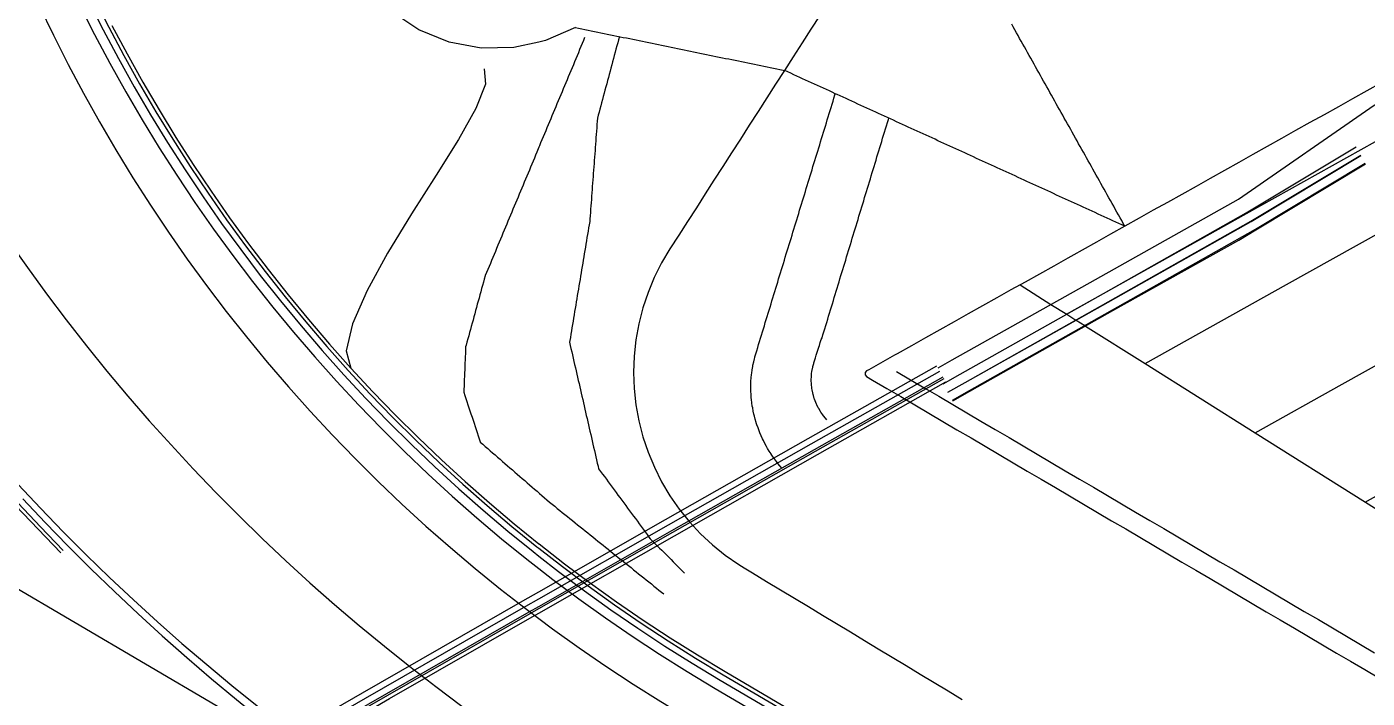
# Model space of a CAD drawing. Extents: x 387562 to 388546, y 804386 to 804945.
# Drawn here: x 387984.31 to 388025.39, y 804717.14 to 804737.72 of the extents above; entities that cross this region are included whole.
import ezdxf

# ---------------------------------------------------------------- set-up
doc = ezdxf.new("R2010")
doc.units = 0
doc.layers.get('0').update_dxf_attribs({"linetype": 'CONTINUOUS'})

msp = doc.modelspace()

# ---------------------------------------------------------------- linework, layer by layer
at = {"color": 1, "linetype": 'CONTINUOUS'}
for points in [[(388012.2353, 804727.2619), (388012.6736, 804727.5091), (388017.0593, 804729.9763), (388021.4499, 804732.4346), (388025.6025, 804735.3211), (388030.0038, 804737.7624), (388034.41, 804740.1948), (388038.821, 804742.6184), (388043.2369, 804745.0332), (388047.6576, 804747.4392), (388052.083, 804749.8363), (388056.5133, 804752.2245), (388060.9484, 804754.6039), (388065.3882, 804756.9744), (388069.8327, 804759.336), (388074.2819, 804761.6888), (388078.7359, 804764.0326), (388083.1945, 804766.3675), (388087.6578, 804768.6935), (388092.1257, 804771.0106), (388096.5982, 804773.3187), (388100, 804775.0656)], [(387986.198, 804738.5084), (387986.6474, 804737.6218), (387987.1144, 804736.7444), (387987.5989, 804735.8765), (387988.1006, 804735.0184), (387988.6194, 804734.1706), (387989.155, 804733.3332), (387989.7073, 804732.5068), (387990.276, 804731.6916), (387990.8609, 804730.8879), (387991.4617, 804730.0961), (387992.0783, 804729.3164), (387992.7103, 804728.5493), (387993.3576, 804727.7949), (387994.0198, 804727.0536), (387994.6966, 804726.3257), (387995.388, 804725.6115), (387996.0934, 804724.9113), (387996.8127, 804724.2253), (387997.5456, 804723.5538), (387998.2918, 804722.8971), (387999.051, 804722.2555), (387999.8228, 804721.6292), (388000, 804721.4912)], [(388000, 804720.3947), (388003.8824, 804722.6095), (388008.2583, 804725.0942), (388012.2009, 804727.3229)], [(388000, 804719.8824), (388004.1025, 804722.2227), (388008.4777, 804724.707), (388012.4196, 804726.9353)], [(388000, 804719.7442), (388004.1619, 804722.1184), (388008.5368, 804724.6026), (388012.4785, 804726.8308)], [(387985.5645, 804721.8055), (387984.8684, 804722.5235), (387984.1835, 804723.2521)], [(388000, 804721.4912), (388000.607, 804721.0185), (388001.4033, 804720.4235), (388002.2113, 804719.8446), (388003.0307, 804719.282), (388003.8612, 804718.7359), (388004.7025, 804718.2064), (388005.5563, 804717.6927), (388009.4908, 804715.3785), (388013.8006, 804712.8436), (388018.1104, 804710.3086), (388022.4201, 804707.7737), (388026.7299, 804705.2388), (388029.4391, 804703.6452), (388030.303, 804703.1499), (388031.1755, 804702.6751), (388032.0584, 804702.2199), (388032.9511, 804701.7843), (388033.8533, 804701.3687), (388034.7645, 804700.9733), (388035.6843, 804700.5981), (388036.6121, 804700.2436), (388037.2946, 804700)], [(387968.1892, 804701.9058), (387969.0557, 804702.4178), (387973.3913, 804704.9722), (387977.7321, 804707.5179), (387982.0778, 804710.0549), (387986.4287, 804712.5833), (387990.7846, 804715.1029), (387994.597, 804717.2986), (387995.1455, 804717.6138), (387999.5115, 804720.116), (388000, 804720.3947)], [(387968.4157, 804701.5228), (387969.282, 804702.0347), (387973.6168, 804704.5886), (387977.9568, 804707.1338), (387982.3018, 804709.6704), (387986.6519, 804712.1983), (387991.007, 804714.7175), (387994.8187, 804716.9128), (387995.3672, 804717.2279), (387999.7324, 804719.7297), (388000, 804719.8824)], [(387968.4767, 804701.4195), (387969.343, 804701.9313), (387973.6777, 804704.4851), (387978.0174, 804707.0303), (387982.3622, 804709.5667), (387986.7121, 804712.0945), (387991.067, 804714.6135), (387994.8785, 804716.8087), (387995.427, 804717.1239), (387999.7919, 804719.6255), (388000, 804719.7442)]]:
    msp.add_lwpolyline(points, dxfattribs=at)
at = {"color": 2, "linetype": 'CONTINUOUS'}
for points in [[(388016.1787, 804728.9083), (388017.304, 804729.5402), (388021.6938, 804731.9981), (388026.0884, 804734.4471), (388030.488, 804736.8874), (388034.8924, 804739.3189), (388039.3017, 804741.7415), (388043.7158, 804744.1554), (388048.1347, 804746.5603), (388052.5584, 804748.9565), (388056.987, 804751.3438), (388061.4202, 804753.7222), (388065.8583, 804756.0918), (388070.301, 804758.4525), (388074.7485, 804760.8043), (388079.2007, 804763.1472), (388083.6575, 804765.4812), (388088.119, 804767.8062), (388092.5852, 804770.1224), (388097.0559, 804772.4296), (388100, 804773.9415)], [(387985.9291, 804738.3755), (387986.3812, 804737.4835), (387986.851, 804736.6008), (387987.3384, 804735.7276), (387987.8432, 804734.8644), (387988.3651, 804734.0114), (387988.9039, 804733.1691), (387989.4596, 804732.3376), (387990.0317, 804731.5175), (387990.6201, 804730.709), (387991.2246, 804729.9123), (387991.8449, 804729.128), (387992.4807, 804728.3562), (387993.1318, 804727.5973), (387993.798, 804726.8515), (387994.479, 804726.1192), (387995.1745, 804725.4007), (387995.8842, 804724.6962), (387996.6079, 804724.0061), (387997.3452, 804723.3306), (387998.0959, 804722.67), (387998.8596, 804722.0245), (387999.6361, 804721.3944), (388000, 804721.111)], [(387984.1843, 804723.2528), (387984.8692, 804722.5242), (387985.5652, 804721.8062), (387986.2722, 804721.099), (387986.99, 804720.4028), (387987.7184, 804719.7177), (387988.4573, 804719.0439), (387989.2065, 804718.3815), (387989.9657, 804717.7307), (387990.7349, 804717.0917), (387991.5138, 804716.4646), (387992.3023, 804715.8495), (387993.1002, 804715.2467), (387993.9072, 804714.6562), (387994.7232, 804714.0782), (387995.548, 804713.5128), (387996.3814, 804712.9602), (387997.2232, 804712.4204), (387998.0733, 804711.8937), (387998.9313, 804711.3801), (388000, 804710.7515)], [(388000, 804721.111), (388000.4251, 804720.7799), (388001.2261, 804720.1814), (388002.039, 804719.599), (388002.8634, 804719.033), (388003.6989, 804718.4836), (388004.5453, 804717.9509), (388005.4021, 804717.4354), (388009.3387, 804715.1199), (388013.6485, 804712.585), (388017.9583, 804710.0501), (388022.268, 804707.5151), (388026.5778, 804704.9802), (388029.2892, 804703.3854), (388030.1567, 804702.888), (388031.0351, 804702.41), (388031.9238, 804701.9517), (388032.8226, 804701.5132), (388033.7308, 804701.0948), (388034.6481, 804700.6967), (388035.5741, 804700.3191), (388036.4091, 804700)]]:
    msp.add_lwpolyline(points, dxfattribs=at)
at = {"color": 7, "linetype": 'CONTINUOUS'}
for points in [[(388018.5867, 804727.3933), (388022.9129, 804729.8155), (388027.3032, 804732.2621), (388031.6984, 804734.7), (388036.0984, 804737.129), (388040.5033, 804739.5493), (388044.9131, 804741.9607), (388049.3276, 804744.3633), (388053.7469, 804746.7571), (388058.1711, 804749.142), (388062.5999, 804751.5181), (388067.0336, 804753.8853), (388071.4719, 804756.2436), (388075.9149, 804758.5931), (388080.3627, 804760.9337), (388084.8151, 804763.2653), (388089.2722, 804765.5881), (388093.7339, 804767.9019), (388098.2002, 804770.2068), (388100, 804771.1311)], [(388021.9591, 804725.2716), (388024.6198, 804726.7599), (388029.0039, 804729.2031), (388033.393, 804731.6376), (388037.7869, 804734.0632), (388042.1857, 804736.4801), (388046.5893, 804738.8882), (388050.9977, 804741.2874), (388055.4108, 804743.6779), (388059.8288, 804746.0595), (388064.2515, 804748.4322), (388068.6789, 804750.7962), (388073.1111, 804753.1512), (388077.548, 804755.4974), (388081.9895, 804757.8347), (388086.4357, 804760.1631), (388090.8866, 804762.4827), (388095.3421, 804764.7933), (388099.8022, 804767.095), (388100, 804767.1966)], [(388025.3329, 804723.1489), (388026.3266, 804723.7043), (388030.7047, 804726.1441), (388035.0876, 804728.5752), (388039.4754, 804730.9974), (388043.868, 804733.4109), (388048.2655, 804735.8157), (388052.6677, 804738.2116), (388057.0747, 804740.5987), (388061.4865, 804742.977), (388065.9031, 804745.3464), (388070.3243, 804747.707), (388074.7503, 804750.0588), (388079.181, 804752.4017), (388083.6163, 804754.7358), (388088.0563, 804757.0609), (388092.501, 804759.3772), (388096.9503, 804761.6846), (388100, 804763.2585)], [(387986.3683, 804738.5926), (387986.816, 804737.7094), (387987.2812, 804736.8353), (387987.7638, 804735.9707), (387988.2637, 804735.116), (387988.7805, 804734.2713), (387989.3141, 804733.4372), (387989.8642, 804732.614), (387990.4307, 804731.8018), (387991.0134, 804731.0012), (387991.6119, 804730.2124), (387992.2261, 804729.4358), (387992.8557, 804728.6715), (387993.5005, 804727.92), (387994.1602, 804727.1816), (387994.8345, 804726.4565), (387995.5232, 804725.745), (387996.2259, 804725.0474), (387996.9425, 804724.3641), (387997.6726, 804723.6952), (387998.4159, 804723.041), (387999.1722, 804722.4018), (387999.9411, 804721.7779), (388000, 804721.732)], [(387984.6877, 804738.3589), (387985.1219, 804737.4581), (387985.5739, 804736.5661), (387986.0438, 804735.6834), (387986.5312, 804734.8102), (387987.0359, 804733.947), (387987.5579, 804733.094), (387988.0967, 804732.2517), (387988.6523, 804731.4202), (387989.2245, 804730.6001), (387989.8129, 804729.7916), (387990.4174, 804728.995), (387991.0376, 804728.2106), (387991.6735, 804727.4388), (387992.3246, 804726.6799), (387992.9908, 804725.9341), (387993.6718, 804725.2018), (387994.3673, 804724.4833), (387995.077, 804723.7789), (387995.8007, 804723.0887), (387996.538, 804722.4132), (387997.2887, 804721.7526), (387998.0524, 804721.1071), (387998.8289, 804720.477), (387999.6178, 804719.8625), (388000, 804719.577)], [(387986.9136, 804737.7601), (387987.3778, 804736.888), (387987.8593, 804736.0253), (387988.358, 804735.1724), (387988.8737, 804734.3297), (387989.4061, 804733.4974), (387989.9551, 804732.676), (387990.5203, 804731.8657), (387991.1017, 804731.0668), (387991.6989, 804730.2798), (387992.3117, 804729.5049), (387992.9399, 804728.7423), (387993.5833, 804727.9925), (387994.2415, 804727.2557), (387994.9143, 804726.5322), (387995.6014, 804725.8223), (387996.3026, 804725.1263), (387997.0176, 804724.4444), (387997.7461, 804723.777), (387998.4877, 804723.1243), (387999.2423, 804722.4866), (388000, 804721.8717)], [(388012.3933, 804726.7771), (388012.9192, 804727.0736), (388017.304, 804729.5402), (388021.684, 804732.0156), (388025.0482, 804734.0402)], [(388012.5383, 804726.5201), (388013.0641, 804726.8166), (388017.4484, 804729.2829), (388021.8279, 804731.758), (388025.1917, 804733.7824)], [(388012.5407, 804726.5158), (388013.0665, 804726.8123), (388017.4509, 804729.2785), (388021.8303, 804731.7537), (388025.1941, 804733.7781)], [(388012.6759, 804726.2763), (388013.2016, 804726.5727), (388017.5855, 804729.0387), (388021.9644, 804731.5136), (388025.3278, 804733.5378)], [(388012.6882, 804726.2545), (388013.2139, 804726.551), (388017.5977, 804729.017), (388021.4595, 804731.1799), (388021.9766, 804731.4917), (388025.34, 804733.5159)], [(387983.7477, 804731.1533), (387984.3239, 804730.336), (387984.9137, 804729.5285), (387985.5168, 804728.7308), (387986.1332, 804727.9434), (387986.7626, 804727.1663), (387987.4048, 804726.3998), (387988.0598, 804725.6442), (387988.7272, 804724.8995), (387989.407, 804724.1661), (387990.0988, 804723.4441), (387990.8027, 804722.7338), (387991.5182, 804722.0352), (387992.2453, 804721.3487), (387992.9838, 804720.6744), (387993.7334, 804720.0125), (387994.4939, 804719.3632), (387995.2651, 804718.7267), (387996.0468, 804718.1031), (387996.8388, 804717.4926), (387997.6409, 804716.8954), (387998.4528, 804716.3116), (387999.2744, 804715.7415), (388000, 804715.2556)], [(388014.751, 804729.8065), (388015.6982, 804729.2106), (388016.1796, 804728.9077), (388016.4636, 804728.729), (388016.4684, 804728.726), (388016.7332, 804728.5594), (388016.7573, 804728.5443), (388018.5868, 804727.3933), (388021.9603, 804725.2708), (388025.3338, 804723.1484), (388026.7796, 804722.2388), (388028.0816, 804721.4196), (388028.2263, 804721.3286), (388029.6737, 804720.418), (388031.1211, 804719.5074), (388034.4983, 804717.3826), (388037.8773, 804715.2567), (388039.7127, 804714.102), (388039.7368, 804714.0868), (388040.0025, 804713.9197), (388040.0073, 804713.9166), (388040.2923, 804713.7374), (388040.7753, 804713.4335), (388041.7401, 804712.8265)], [(388000, 804720.1817), (388003.9739, 804722.4487), (388008.3495, 804724.9332), (388012.2918, 804727.1618)], [(388000, 804719.9514), (388004.0729, 804722.2749), (388008.4481, 804724.7592), (388012.3901, 804726.9876)], [(388010.9663, 804727.1522), (388011.3972, 804726.8986), (388011.8281, 804726.6451), (388012.259, 804726.3915), (388012.69, 804726.1379), (388013.1209, 804725.8843), (388013.5518, 804725.6308), (388013.9827, 804725.3772), (388014.4137, 804725.1236), (388014.8446, 804724.87), (388015.2755, 804724.6165), (388015.7065, 804724.3629), (388016.1374, 804724.1093), (388016.5683, 804723.8557), (388016.9992, 804723.6022), (388017.4302, 804723.3486), (388017.8611, 804723.095), (388018.292, 804722.8414), (388018.723, 804722.5878), (388019.1539, 804722.3343), (388019.5848, 804722.0807), (388020.0157, 804721.8271), (388020.4467, 804721.5735), (388020.8776, 804721.32), (388021.3085, 804721.0664), (388021.7395, 804720.8128), (388022.1704, 804720.5592), (388022.6013, 804720.3057), (388023.0322, 804720.0521), (388023.4632, 804719.7985), (388023.8941, 804719.5449), (388024.325, 804719.2914), (388024.7559, 804719.0378), (388025.1869, 804718.7842), (388025.6178, 804718.5306)], [(387984.0386, 804723.6865), (387984.7235, 804722.9579), (387985.4196, 804722.2399), (387986.1266, 804721.5327), (387986.8444, 804720.8365), (387987.5728, 804720.1514), (387988.3117, 804719.4776), (387989.0609, 804718.8152), (387989.8201, 804718.1644), (387990.5893, 804717.5254), (387991.3682, 804716.8983), (387992.1567, 804716.2833), (387992.9545, 804715.6804), (387993.7616, 804715.0899), (387994.5776, 804714.5119), (387995.4024, 804713.9465), (387996.2358, 804713.3939), (387997.0776, 804712.8541), (387997.9276, 804712.3274), (387998.7857, 804711.8138), (388000, 804711.0995)], [(387985.3507, 804721.5951), (387984.6514, 804722.3164), (387983.9634, 804723.0483)], [(387985.422, 804721.6652), (387984.7238, 804722.3854), (387984.0367, 804723.1163)], [(388000, 804721.8717), (388000.0095, 804721.864), (388000.789, 804721.257), (388001.5804, 804720.6656), (388002.3836, 804720.0902), (388003.1981, 804719.531), (388004.0235, 804718.9881), (388004.8597, 804718.4619), (388005.7105, 804717.95), (388009.6429, 804715.6371), (388013.9527, 804713.1022), (388018.2625, 804710.5672), (388022.5722, 804708.0323), (388026.882, 804705.4974)], [(388000, 804721.732), (388000.7223, 804721.1695), (388001.5155, 804720.5768), (388002.3204, 804720.0002), (388003.1367, 804719.4397), (388003.964, 804718.8956), (388004.8021, 804718.3683), (388005.654, 804717.8557), (388009.5872, 804715.5423), (388013.8969, 804713.0073), (388018.2067, 804710.4724), (388022.5165, 804707.9375), (388026.8262, 804705.4025), (388029.5341, 804703.8098), (388030.3957, 804703.3158), (388031.2645, 804702.843), (388032.1436, 804702.3897), (388033.0325, 804701.956), (388033.9309, 804701.5421), (388034.8382, 804701.1484), (388035.7541, 804700.7749), (388036.678, 804700.4218), (388037.6095, 804700.0893), (388037.8786, 804700)], [(387968.2834, 804701.7466), (387969.1498, 804702.2585), (387973.4851, 804704.8127), (387977.8255, 804707.3582), (387982.171, 804709.8951), (387986.5215, 804712.4232), (387990.8771, 804714.9427), (387994.6892, 804717.1382), (387995.2377, 804717.4534), (387999.6033, 804719.9554), (388000, 804720.1817)], [(387968.3851, 804701.5744), (387969.2515, 804702.0863), (387973.5864, 804704.6403), (387977.9265, 804707.1856), (387982.2716, 804709.7223), (387986.6218, 804712.2502), (387990.9771, 804714.7694), (387994.7888, 804716.9648), (387995.3373, 804717.28), (387999.7026, 804719.7818), (388000, 804719.9514)], [(388000, 804719.577), (388000.4189, 804719.264), (388001.2318, 804718.6816), (388002.0562, 804718.1156), (388002.8917, 804717.5662), (388003.738, 804717.0336), (388004.5949, 804716.518), (388008.7303, 804714.0856), (388013.0401, 804711.5506), (388017.3499, 804709.0157), (388021.6597, 804706.4808), (388025.9694, 804703.9458), (388028.8878, 804702.2293), (388029.7553, 804701.732), (388030.6336, 804701.254), (388031.5224, 804700.7957), (388032.4211, 804700.3572), (388033.1965, 804700)]]:
    msp.add_lwpolyline(points, dxfattribs=at)
at = {"color": 3, "linetype": 'CONTINUOUS'}
msp.add_lwpolyline([(387933.1795, 804760.858), (387936.4964, 804757.1166), (387939.8133, 804753.3751), (387942.055, 804750.8465), (387943.14, 804749.6425), (387946.6078, 804746.0413), (387950.2513, 804742.6179), (387954.0614, 804739.3809), (387958.0285, 804736.3383), (387962.1427, 804733.4978), (387966.1846, 804730.9892), (387966.3935, 804730.8663), (387970.7033, 804728.3313), (387975.013, 804725.7964), (387979.3228, 804723.2615), (387983.6326, 804720.7266), (387987.9424, 804718.1916), (387992.2521, 804715.6567), (387996.5619, 804713.1218), (388000, 804711.0995)], dxfattribs=at)
at = {"color": 252, "linetype": 'CONTINUOUS'}
for points in [[(388000, 804737.2498), (387999.2305, 804737.0813), (387998.2322, 804737.0658), (387997.2508, 804737.2489), (387996.3254, 804737.6233), (387995.4928, 804738.1742), (387994.7862, 804738.8794), (387994.2338, 804739.711), (387993.8576, 804740.6358), (387993.6726, 804741.6168), (387993.6863, 804742.6151), (387993.8979, 804743.5907), (387994.2992, 804744.5048), (387994.8741, 804745.321), (387995.5997, 804746.0067), (387996.1889, 804746.3981)], [(388008.6097, 804738.0645), (388008.3396, 804737.6438), (388008.0695, 804737.223), (388007.7993, 804736.8023), (388007.5292, 804736.3816), (388007.259, 804735.9608), (388006.9889, 804735.5401), (388006.7187, 804735.1193), (388006.4486, 804734.6986), (388006.1784, 804734.2779), (388005.9083, 804733.8571), (388005.6381, 804733.4364), (388005.368, 804733.0156), (388005.0979, 804732.5949), (388004.8277, 804732.1742), (388004.5576, 804731.7534), (388004.2874, 804731.3327), (388004.0173, 804730.912), (388004.0162, 804730.9103), (388003.7623, 804730.482), (388003.5386, 804730.0349), (388003.3474, 804729.5731), (388003.1896, 804729.0987), (388003.0661, 804728.6143), (388002.9775, 804728.1223), (388002.9242, 804727.6253), (388002.9065, 804727.1257), (388002.9246, 804726.6261), (388002.9782, 804726.1291), (388003.0672, 804725.6372), (388003.191, 804725.1529), (388003.3491, 804724.6787), (388003.5407, 804724.2169), (388003.7647, 804723.77), (388004.02, 804723.3403), (388004.3053, 804722.9298), (388004.6193, 804722.5408), (388004.9601, 804722.1751), (388005.3262, 804721.8348), (388005.7157, 804721.5214), (388006.1265, 804721.2366), (388006.2898, 804721.135), (388006.5532, 804720.976), (388006.9813, 804720.7176), (388007.4094, 804720.4593), (388007.8375, 804720.201), (388008.2656, 804719.9426), (388008.6937, 804719.6843), (388009.1218, 804719.426), (388009.5499, 804719.1676), (388009.978, 804718.9093), (388010.4061, 804718.6509), (388010.8341, 804718.3926), (388011.2622, 804718.1343), (388011.6903, 804717.8759), (388012.1184, 804717.6176), (388012.5465, 804717.3593), (388012.9746, 804717.1009)], [(388001.1191, 804737.6979), (388000.2057, 804737.2949), (388000, 804737.2498)], [(388001.1191, 804737.6979), (388001.217, 804737.6778), (388001.315, 804737.6577), (388001.413, 804737.6375), (388001.5109, 804737.6174), (388001.6089, 804737.5973), (388001.7069, 804737.5772), (388001.8049, 804737.5571), (388001.9028, 804737.5369), (388002.0008, 804737.5168), (388002.0988, 804737.4967), (388002.1967, 804737.4766), (388002.2947, 804737.4565), (388002.3927, 804737.4363), (388002.4907, 804737.4162), (388002.5886, 804737.3961), (388002.6866, 804737.376), (388002.7846, 804737.3559), (388002.8825, 804737.3358), (388002.9805, 804737.3156), (388003.0785, 804737.2955), (388003.1765, 804737.2754), (388003.2744, 804737.2553), (388003.3724, 804737.2352), (388003.4704, 804737.215), (388003.5683, 804737.1949), (388003.6663, 804737.1748), (388003.7643, 804737.1547), (388003.8622, 804737.1346), (388003.9602, 804737.1145), (388004.0582, 804737.0943), (388004.1562, 804737.0742), (388004.2541, 804737.0541), (388004.3521, 804737.034), (388004.4501, 804737.0139), (388004.548, 804736.9937), (388004.646, 804736.9736), (388004.744, 804736.9535), (388004.842, 804736.9334), (388004.9399, 804736.9133), (388005.0379, 804736.8931), (388005.1359, 804736.873), (388005.2338, 804736.8529), (388005.3318, 804736.8328), (388005.4298, 804736.8127), (388005.5278, 804736.7926), (388005.6257, 804736.7724), (388005.7237, 804736.7523), (388005.8217, 804736.7322), (388005.9196, 804736.7121), (388006.0176, 804736.692), (388006.1156, 804736.6718), (388006.2136, 804736.6517), (388006.3115, 804736.6316), (388006.4095, 804736.6115), (388006.5075, 804736.5914), (388006.6054, 804736.5713), (388006.7034, 804736.5511), (388006.8014, 804736.531), (388006.8993, 804736.5109), (388006.9973, 804736.4908), (388007.0953, 804736.4707), (388007.1933, 804736.4505), (388007.2912, 804736.4304), (388007.3892, 804736.4103), (388007.4872, 804736.3902), (388007.5292, 804736.3816)], [(388017.9628, 804731.6049), (388017.9139, 804731.6921), (388017.8651, 804731.7794), (388017.8162, 804731.8667), (388017.7673, 804731.9539), (388017.7185, 804732.0412), (388017.6696, 804732.1285), (388017.6208, 804732.2157), (388017.5719, 804732.303), (388017.5231, 804732.3902), (388017.4742, 804732.4775), (388017.4253, 804732.5648), (388017.3765, 804732.652), (388017.3276, 804732.7393), (388017.2788, 804732.8265), (388017.2299, 804732.9138), (388017.1811, 804733.0011), (388017.1322, 804733.0883), (388017.0834, 804733.1756), (388017.0345, 804733.2629), (388016.9856, 804733.3501), (388016.9368, 804733.4374), (388016.8879, 804733.5246), (388016.8391, 804733.6119), (388016.7902, 804733.6992), (388016.7414, 804733.7864), (388016.6925, 804733.8737), (388016.6436, 804733.961), (388016.5948, 804734.0482), (388016.5459, 804734.1355), (388016.4971, 804734.2227), (388016.4482, 804734.31), (388016.3994, 804734.3973), (388016.3505, 804734.4845), (388016.3016, 804734.5718), (388016.2528, 804734.659), (388016.2039, 804734.7463), (388016.1551, 804734.8336), (388016.1062, 804734.9208), (388016.0574, 804735.0081), (388016.0085, 804735.0954), (388015.9596, 804735.1826), (388015.9108, 804735.2699), (388015.8619, 804735.3571), (388015.8131, 804735.4444), (388015.7642, 804735.5317), (388015.7154, 804735.6189), (388015.6665, 804735.7062), (388015.6176, 804735.7935), (388015.5688, 804735.8807), (388015.5199, 804735.968), (388015.4711, 804736.0552), (388015.4222, 804736.1425), (388015.3734, 804736.2298), (388015.3245, 804736.317), (388015.2757, 804736.4043), (388015.2268, 804736.4915), (388015.1779, 804736.5788), (388015.1291, 804736.6661), (388015.0802, 804736.7533), (388015.0314, 804736.8406), (388014.9825, 804736.9279), (388014.9337, 804737.0151), (388014.8848, 804737.1024), (388014.8359, 804737.1896), (388014.7871, 804737.2769), (388014.7382, 804737.3642), (388014.6894, 804737.4514), (388014.6405, 804737.5387), (388014.5917, 804737.626), (388014.5428, 804737.7132), (388014.4939, 804737.8005)], [(388001.4047, 804737.3876), (388001.3661, 804737.2953), (388001.3276, 804737.203), (388001.289, 804737.1108), (388001.2505, 804737.0185), (388001.2119, 804736.9262), (388001.1734, 804736.8339), (388001.1349, 804736.7416), (388001.0963, 804736.6493), (388001.0578, 804736.557), (388001.0192, 804736.4647), (388000.9807, 804736.3725), (388000.9421, 804736.2802), (388000.9036, 804736.1879), (388000.865, 804736.0956), (388000.8265, 804736.0033), (388000.788, 804735.911), (388000.7494, 804735.8187), (388000.7109, 804735.7264), (388000.6723, 804735.6342), (388000.6338, 804735.5419), (388000.5952, 804735.4496), (388000.5567, 804735.3573), (388000.5182, 804735.265), (388000.4796, 804735.1727), (388000.4411, 804735.0804), (388000.4025, 804734.9881), (388000.364, 804734.8959), (388000.3254, 804734.8036), (388000.2869, 804734.7113), (388000.2484, 804734.619), (388000.2098, 804734.5267), (388000.1713, 804734.4344), (388000.1327, 804734.3421), (388000.0942, 804734.2498), (388000.0556, 804734.1576), (388000.0171, 804734.0653), (388000, 804734.0243)], [(388002.4686, 804737.4208), (388002.4426, 804737.3242), (388002.4167, 804737.2275), (388002.3907, 804737.1309), (388002.3648, 804737.0343), (388002.3388, 804736.9377), (388002.3129, 804736.8411), (388002.2869, 804736.7445), (388002.261, 804736.6478), (388002.235, 804736.5512), (388002.2091, 804736.4546), (388002.1831, 804736.358), (388002.1572, 804736.2614), (388002.1312, 804736.1648), (388002.1053, 804736.0682), (388002.0793, 804735.9715), (388002.0534, 804735.8749), (388002.0274, 804735.7783), (388002.0015, 804735.6817), (388001.9755, 804735.5851), (388001.9496, 804735.4885), (388001.9236, 804735.3919), (388001.8977, 804735.2952), (388001.8718, 804735.1986), (388001.8458, 804735.102), (388001.8199, 804735.0054), (388001.7972, 804734.9211), (388001.7897, 804734.8213), (388001.7822, 804734.7216), (388001.7746, 804734.6218), (388001.7671, 804734.5221), (388001.7596, 804734.4223), (388001.7521, 804734.3226), (388001.7446, 804734.2228), (388001.737, 804734.1231), (388001.7295, 804734.0233), (388001.722, 804733.9236), (388001.7145, 804733.8238), (388001.707, 804733.7241), (388001.6994, 804733.6243), (388001.6919, 804733.5246), (388001.6844, 804733.4248), (388001.6769, 804733.3251), (388001.6693, 804733.2253), (388001.6618, 804733.1256), (388001.6543, 804733.0258), (388001.6468, 804732.9261), (388001.6393, 804732.8263), (388001.6317, 804732.7266), (388001.6242, 804732.6268), (388001.6167, 804732.5271), (388001.6092, 804732.4274), (388001.6017, 804732.3276), (388001.5941, 804732.2279), (388001.5866, 804732.1281), (388001.5791, 804732.0284), (388001.5716, 804731.9286), (388001.564, 804731.8289), (388001.5581, 804731.7506), (388001.5417, 804731.6519), (388001.5252, 804731.5532), (388001.5088, 804731.4546), (388001.4923, 804731.3559), (388001.4759, 804731.2573), (388001.4594, 804731.1586), (388001.443, 804731.0599), (388001.4265, 804730.9613), (388001.41, 804730.8626), (388001.3936, 804730.7639), (388001.3771, 804730.6653), (388001.3607, 804730.5666), (388001.3442, 804730.4679), (388001.3278, 804730.3693), (388001.3113, 804730.2706), (388001.2949, 804730.172), (388001.2784, 804730.0733), (388001.262, 804729.9746), (388001.2455, 804729.876), (388001.229, 804729.7773), (388001.2126, 804729.6786), (388001.1961, 804729.58), (388001.1797, 804729.4813), (388001.1632, 804729.3826), (388001.1468, 804729.284), (388001.1303, 804729.1853), (388001.1139, 804729.0866), (388001.0974, 804728.988), (388001.081, 804728.8893), (388001.0645, 804728.7907), (388001.048, 804728.692), (388001.0316, 804728.5933), (388001.0151, 804728.4947), (388000.9987, 804728.396), (388000.9822, 804728.2973), (388000.9658, 804728.1987), (388000.9493, 804728.1), (388000.9406, 804728.0478), (388000.963, 804727.9503), (388000.9854, 804727.8528), (388001.0078, 804727.7553), (388001.0302, 804727.6578), (388001.0526, 804727.5603), (388001.075, 804727.4629), (388001.0973, 804727.3654), (388001.1197, 804727.2679), (388001.1421, 804727.1704), (388001.1645, 804727.0729), (388001.1869, 804726.9754), (388001.2093, 804726.8779), (388001.2317, 804726.7804), (388001.2541, 804726.683), (388001.2765, 804726.5855), (388001.2989, 804726.488), (388001.3213, 804726.3905), (388001.3437, 804726.293), (388001.3661, 804726.1955), (388001.3884, 804726.098), (388001.4108, 804726.0006), (388001.4332, 804725.9031), (388001.4556, 804725.8056), (388001.478, 804725.7081), (388001.5004, 804725.6106), (388001.5228, 804725.5131), (388001.5452, 804725.4156), (388001.5676, 804725.3181), (388001.59, 804725.2207), (388001.6124, 804725.1232), (388001.6348, 804725.0257), (388001.6571, 804724.9282), (388001.6795, 804724.8307), (388001.7019, 804724.7332), (388001.7243, 804724.6357), (388001.7467, 804724.5383), (388001.7691, 804724.4408), (388001.7915, 804724.3433), (388001.8139, 804724.2458), (388001.8314, 804724.1697), (388001.8908, 804724.0892), (388001.9502, 804724.0087), (388002.0096, 804723.9282), (388002.069, 804723.8477), (388002.1284, 804723.7672), (388002.1878, 804723.6867), (388002.2473, 804723.6063), (388002.3067, 804723.5258), (388002.3661, 804723.4453), (388002.4255, 804723.3648), (388002.4849, 804723.2843), (388002.5443, 804723.2038), (388002.6037, 804723.1234), (388002.6631, 804723.0429), (388002.7225, 804722.9624), (388002.782, 804722.8819), (388002.8414, 804722.8014), (388002.9008, 804722.7209), (388002.9602, 804722.6404), (388003.0196, 804722.56), (388003.079, 804722.4795), (388003.1384, 804722.399), (388003.1978, 804722.3185), (388003.2573, 804722.238), (388003.3167, 804722.1575), (388003.3761, 804722.0771), (388003.4155, 804722.0237), (388003.4862, 804721.9529), (388003.5569, 804721.8821), (388003.6276, 804721.8112), (388003.6983, 804721.7404), (388003.769, 804721.6696), (388003.8397, 804721.5988), (388003.9104, 804721.528), (388003.981, 804721.4572), (388004.0517, 804721.3863), (388004.1224, 804721.3155), (388004.1931, 804721.2447), (388004.2638, 804721.1739), (388004.3345, 804721.1031), (388004.4052, 804721.0322), (388004.4654, 804720.972)], [(387998.3253, 804736.4352), (387998.3672, 804735.9598), (387998.0738, 804735.2183), (387997.5379, 804734.2676), (387996.8498, 804733.1679), (387996.0971, 804731.9833), (387995.3648, 804730.781), (387994.7351, 804729.6317), (387994.2875, 804728.6091), (387994.0985, 804727.7903), (387994.2415, 804727.2557)], [(388017.9628, 804731.6049), (388017.8718, 804731.6465), (388017.7809, 804731.6882), (388017.69, 804731.7298), (388017.599, 804731.7714), (388017.5081, 804731.8131), (388017.4172, 804731.8547), (388017.3263, 804731.8963), (388017.2353, 804731.938), (388017.1444, 804731.9796), (388017.0535, 804732.0212), (388016.9625, 804732.0629), (388016.8716, 804732.1045), (388016.7807, 804732.1462), (388016.6897, 804732.1878), (388016.5988, 804732.2294), (388016.5079, 804732.2711), (388016.4169, 804732.3127), (388016.326, 804732.3543), (388016.2351, 804732.396), (388016.1442, 804732.4376), (388016.0532, 804732.4792), (388015.9623, 804732.5209), (388015.8714, 804732.5625), (388015.7804, 804732.6042), (388015.6895, 804732.6458), (388015.5986, 804732.6874), (388015.5076, 804732.7291), (388015.4167, 804732.7707), (388015.3258, 804732.8123), (388015.2348, 804732.854), (388015.1439, 804732.8956), (388015.053, 804732.9372), (388014.962, 804732.9789), (388014.8711, 804733.0205), (388014.7802, 804733.0622), (388014.6893, 804733.1038), (388014.5983, 804733.1454), (388014.5074, 804733.1871), (388014.4165, 804733.2287), (388014.3255, 804733.2703), (388014.2346, 804733.312), (388014.1437, 804733.3536), (388014.0527, 804733.3952), (388013.9618, 804733.4369), (388013.8709, 804733.4785), (388013.7799, 804733.5202), (388013.689, 804733.5618), (388013.5981, 804733.6034), (388013.5071, 804733.6451), (388013.4162, 804733.6867), (388013.3253, 804733.7283), (388013.2344, 804733.77), (388013.1434, 804733.8116), (388013.0525, 804733.8532), (388012.9616, 804733.8949), (388012.8706, 804733.9365), (388012.7797, 804733.9782), (388012.6888, 804734.0198), (388012.5978, 804734.0614), (388012.5069, 804734.1031), (388012.416, 804734.1447), (388012.325, 804734.1863), (388012.2341, 804734.228), (388012.1432, 804734.2696), (388012.0523, 804734.3112), (388011.9613, 804734.3529), (388011.8704, 804734.3945), (388011.7795, 804734.4362), (388011.6885, 804734.4778), (388011.5976, 804734.5194), (388011.5067, 804734.5611), (388011.4157, 804734.6027), (388011.3248, 804734.6443), (388011.2339, 804734.686), (388011.1429, 804734.7276), (388011.052, 804734.7692), (388010.9611, 804734.8109), (388010.8701, 804734.8525), (388010.7792, 804734.8942), (388010.6883, 804734.9358), (388010.5974, 804734.9774), (388010.5064, 804735.0191), (388010.4155, 804735.0607), (388010.3246, 804735.1023), (388010.2336, 804735.144), (388010.1427, 804735.1856), (388010.0518, 804735.2272), (388009.9608, 804735.2689), (388009.8699, 804735.3105), (388009.779, 804735.3522), (388009.688, 804735.3938), (388009.5971, 804735.4354), (388009.5062, 804735.4771), (388009.4152, 804735.5187), (388009.3243, 804735.5603), (388009.2334, 804735.602), (388009.1425, 804735.6436), (388009.087, 804735.669), (388008.996, 804735.7106), (388008.905, 804735.7522), (388008.814, 804735.7939), (388008.723, 804735.8355), (388008.632, 804735.8771), (388008.5411, 804735.9187), (388008.4501, 804735.9603), (388008.3591, 804736.002), (388008.2681, 804736.0436), (388008.1771, 804736.0852), (388008.0861, 804736.1268), (388007.9951, 804736.1684), (388007.9041, 804736.2101), (388007.8131, 804736.2517), (388007.7221, 804736.2933), (388007.6311, 804736.3349), (388007.5401, 804736.3765), (388007.5292, 804736.3816)], [(388025.8156, 804736.0019), (388025.3793, 804735.7576), (388024.943, 804735.5133), (388024.5068, 804735.2691), (388024.0705, 804735.0248), (388023.6342, 804734.7805), (388023.198, 804734.5362), (388022.7617, 804734.2919), (388022.3254, 804734.0477), (388021.8892, 804733.8034), (388021.4529, 804733.5591), (388021.0166, 804733.3148), (388020.5804, 804733.0706), (388020.1441, 804732.8263), (388019.7078, 804732.582), (388019.2716, 804732.3377), (388018.8353, 804732.0934), (388018.399, 804731.8492), (388017.9628, 804731.6049), (388017.5265, 804731.3606), (388017.0902, 804731.1163), (388016.654, 804730.872), (388016.4009, 804730.7304), (388016.2177, 804730.6278), (388015.7814, 804730.3835), (388015.3452, 804730.1392), (388014.9089, 804729.8949), (388014.4726, 804729.6507), (388014.0364, 804729.4064), (388013.6001, 804729.1621), (388013.1638, 804728.9178), (388012.7276, 804728.6735), (388012.2913, 804728.4293), (388011.855, 804728.185), (388011.4188, 804727.9407), (388010.9825, 804727.6964), (388010.904, 804727.6525), (388010.5462, 804727.4522), (388010.11, 804727.2079), (388010.046, 804727.1721), (388010.0013, 804727.1201), (388010.0006, 804727.0516), (388010.0442, 804726.9986), (388010.231, 804726.8887), (388010.662, 804726.6351), (388011.0929, 804726.3815), (388011.5238, 804726.128), (388011.9547, 804725.8744), (388012.3857, 804725.6208), (388012.8166, 804725.3672), (388013.2475, 804725.1137), (388013.6785, 804724.8601), (388014.1094, 804724.6065), (388014.5403, 804724.3529), (388014.9712, 804724.0993), (388015.4022, 804723.8458), (388015.8331, 804723.5922), (388016.264, 804723.3386), (388016.695, 804723.085), (388017.1259, 804722.8315), (388017.5568, 804722.5779), (388017.9877, 804722.3243), (388018.4187, 804722.0707), (388018.8496, 804721.8172), (388019.2805, 804721.5636), (388019.7114, 804721.31), (388020.1424, 804721.0564), (388020.5733, 804720.8029), (388021.0042, 804720.5493), (388021.4352, 804720.2957), (388021.8661, 804720.0421), (388022.297, 804719.7885), (388022.7279, 804719.535), (388023.1589, 804719.2814), (388023.5898, 804719.0278), (388024.0207, 804718.7742), (388024.4517, 804718.5207), (388024.8826, 804718.2671), (388025.3135, 804718.0135), (388025.7444, 804717.7599)], [(388007.454, 804724.181), (388007.3903, 804724.2586), (388007.3266, 804724.3362), (388007.28, 804724.393), (388007.2221, 804724.475), (388007.1642, 804724.557), (388007.124, 804724.614), (388007.117, 804724.624), (388007.0648, 804724.7097), (388007.0126, 804724.7955), (388006.977, 804724.854), (388006.9309, 804724.9432), (388006.8848, 804725.0323), (388006.855, 804725.09), (388006.8157, 804725.1824), (388006.7764, 804725.2747), (388006.752, 804725.332), (388006.719, 804725.4268), (388006.686, 804725.5216), (388006.666, 804725.579), (388006.661, 804725.591), (388006.635, 804725.688), (388006.609, 804725.7849), (388006.594, 804725.841), (388006.5744, 804725.9395), (388006.5548, 804726.0379), (388006.544, 804726.092), (388006.5318, 804726.1916), (388006.5196, 804726.2913), (388006.513, 804726.345), (388006.5078, 804726.4453), (388006.5026, 804726.5455), (388006.5, 804726.596), (388006.498, 804726.609), (388006.4996, 804726.7094), (388006.5012, 804726.8098), (388006.502, 804726.859), (388006.5109, 804726.959), (388006.5199, 804727.059), (388006.524, 804727.105), (388006.5399, 804727.2041), (388006.5558, 804727.3033), (388006.563, 804727.348), (388006.5857, 804727.4458), (388006.6084, 804727.5436), (388006.618, 804727.585), (388006.62, 804727.598), (388006.6492, 804727.6936), (388006.6785, 804727.7893), (388006.7077, 804727.8849), (388006.7369, 804727.9806), (388006.7662, 804728.0762), (388006.7954, 804728.1719), (388006.8246, 804728.2675), (388006.8539, 804728.3631), (388006.8831, 804728.4588), (388006.9123, 804728.5544), (388006.9416, 804728.6501), (388006.9708, 804728.7457), (388007.0001, 804728.8414), (388007.0293, 804728.937), (388007.0585, 804729.0327), (388007.0878, 804729.1283), (388007.117, 804729.2239), (388007.1462, 804729.3196), (388007.1755, 804729.4152), (388007.2047, 804729.5109), (388007.2339, 804729.6065), (388007.2632, 804729.7022), (388007.2924, 804729.7978), (388007.3216, 804729.8934), (388007.3509, 804729.9891), (388007.3801, 804730.0847), (388007.4093, 804730.1804), (388007.4386, 804730.276), (388007.4678, 804730.3717), (388007.497, 804730.4673), (388007.5263, 804730.563), (388007.5555, 804730.6586), (388007.5847, 804730.7542), (388007.614, 804730.8499), (388007.6432, 804730.9455), (388007.6724, 804731.0412), (388007.7017, 804731.1368), (388007.7309, 804731.2325), (388007.7602, 804731.3281), (388007.7894, 804731.4237), (388007.8186, 804731.5194), (388007.8479, 804731.615), (388007.8771, 804731.7107), (388007.9063, 804731.8063), (388007.9356, 804731.902), (388007.9648, 804731.9976), (388007.994, 804732.0933), (388008.0233, 804732.1889), (388008.0525, 804732.2845), (388008.0817, 804732.3802), (388008.111, 804732.4758), (388008.1402, 804732.5715), (388008.1694, 804732.6671), (388008.1987, 804732.7628), (388008.2279, 804732.8584), (388008.2571, 804732.954), (388008.2864, 804733.0497), (388008.3156, 804733.1453), (388008.3448, 804733.241), (388008.3741, 804733.3366), (388008.4033, 804733.4323), (388008.4325, 804733.5279), (388008.4618, 804733.6235), (388008.491, 804733.7192), (388008.5203, 804733.8148), (388008.5495, 804733.9105), (388008.5787, 804734.0061), (388008.608, 804734.1018), (388008.6372, 804734.1974), (388008.6664, 804734.2931), (388008.6957, 804734.3887), (388008.7249, 804734.4843), (388008.7541, 804734.58), (388008.7834, 804734.6756), (388008.8126, 804734.7713), (388008.8418, 804734.8669), (388008.8711, 804734.9626), (388008.9003, 804735.0582), (388008.9295, 804735.1538), (388008.9588, 804735.2495), (388008.988, 804735.3451), (388009.0172, 804735.4408), (388009.0465, 804735.5364), (388009.0757, 804735.6321), (388009.087, 804735.669)], [(388008.824, 804725.672), (388008.784, 804725.717), (388008.7218, 804725.7963), (388008.704, 804725.819), (388008.6478, 804725.9026), (388008.63, 804725.929), (388008.5799, 804726.0165), (388008.567, 804726.039), (388008.5235, 804726.13), (388008.513, 804726.152), (388008.486, 804726.206), (388008.4519, 804726.3009), (388008.444, 804726.323), (388008.4152, 804726.4196), (388008.407, 804726.447), (388008.3863, 804726.5457), (388008.382, 804726.566), (388008.366, 804726.651), (388008.3559, 804726.7513), (388008.354, 804726.77), (388008.3516, 804726.8708), (388008.351, 804726.895), (388008.3553, 804726.9958), (388008.356, 804727.012), (388008.359, 804727.073), (388008.3729, 804727.1729), (388008.375, 804727.188), (388008.3968, 804727.2865), (388008.4, 804727.301), (388008.4276, 804727.398), (388008.433, 804727.417), (388008.449, 804727.476), (388008.476, 804727.566), (388008.504, 804727.656), (388008.523, 804727.714), (388008.551, 804727.804), (388008.578, 804727.894), (388008.601, 804727.95), (388008.628, 804728.04), (388008.656, 804728.13), (388008.681, 804728.183), (388008.708, 804728.273), (388008.7371, 804728.3687), (388008.7661, 804728.4644), (388008.7952, 804728.5601), (388008.8242, 804728.6558), (388008.8533, 804728.7515), (388008.8824, 804728.8472), (388008.9114, 804728.9429), (388008.9405, 804729.0386), (388008.9696, 804729.1343), (388008.9986, 804729.23), (388009.0277, 804729.3257), (388009.0567, 804729.4214), (388009.0858, 804729.5171), (388009.1149, 804729.6128), (388009.1439, 804729.7085), (388009.173, 804729.8042), (388009.2021, 804729.8999), (388009.2311, 804729.9956), (388009.2602, 804730.0913), (388009.2892, 804730.187), (388009.3183, 804730.2827), (388009.3474, 804730.3784), (388009.3764, 804730.4741), (388009.4055, 804730.5698), (388009.4346, 804730.6655), (388009.4636, 804730.7612), (388009.4927, 804730.8569), (388009.5217, 804730.9526), (388009.5508, 804731.0483), (388009.5799, 804731.144), (388009.6089, 804731.2397), (388009.638, 804731.3354), (388009.6671, 804731.4311), (388009.6961, 804731.5268), (388009.7252, 804731.6225), (388009.7542, 804731.7182), (388009.7833, 804731.8139), (388009.8124, 804731.9096), (388009.8414, 804732.0053), (388009.8705, 804732.101), (388009.8996, 804732.1966), (388009.9286, 804732.2923), (388009.9577, 804732.388), (388009.9867, 804732.4837), (388010.0158, 804732.5794), (388010.0449, 804732.6751), (388010.0739, 804732.7708), (388010.103, 804732.8665), (388010.1321, 804732.9622), (388010.1611, 804733.0579), (388010.1902, 804733.1536), (388010.2192, 804733.2493), (388010.2483, 804733.345), (388010.2774, 804733.4407), (388010.3064, 804733.5364), (388010.3355, 804733.6321), (388010.3646, 804733.7278), (388010.3936, 804733.8235), (388010.4227, 804733.9192), (388010.4517, 804734.0149), (388010.4808, 804734.1106), (388010.5099, 804734.2063), (388010.5389, 804734.302), (388010.568, 804734.3977), (388010.5971, 804734.4934), (388010.6261, 804734.5891), (388010.6552, 804734.6848), (388010.6842, 804734.7805), (388010.7133, 804734.8762), (388010.726, 804734.918)], [(388000, 804734.0243), (387999.9786, 804733.973), (387999.94, 804733.8807), (387999.9015, 804733.7884), (387999.8629, 804733.6961), (387999.8244, 804733.6038), (387999.7858, 804733.5116), (387999.7473, 804733.4193), (387999.7088, 804733.327), (387999.6702, 804733.2347), (387999.6317, 804733.1424), (387999.5931, 804733.0501), (387999.5546, 804732.9578), (387999.516, 804732.8655), (387999.4775, 804732.7733), (387999.4389, 804732.681), (387999.4004, 804732.5887), (387999.3619, 804732.4964), (387999.3233, 804732.4041), (387999.2848, 804732.3118), (387999.2462, 804732.2195), (387999.2077, 804732.1272), (387999.1691, 804732.035), (387999.1306, 804731.9427), (387999.0921, 804731.8504), (387999.0535, 804731.7581), (387999.015, 804731.6658), (387998.9764, 804731.5735), (387998.9379, 804731.4812), (387998.8993, 804731.3889), (387998.8608, 804731.2967), (387998.8223, 804731.2044), (387998.7837, 804731.1121), (387998.7452, 804731.0198), (387998.7066, 804730.9275), (387998.6681, 804730.8352), (387998.6295, 804730.7429), (387998.591, 804730.6506), (387998.5525, 804730.5584), (387998.5139, 804730.4661), (387998.4754, 804730.3738), (387998.4368, 804730.2815), (387998.3983, 804730.1892), (387998.3597, 804730.0969), (387998.3525, 804730.0797), (387998.3261, 804729.9832), (387998.2996, 804729.8867), (387998.2732, 804729.7902), (387998.2467, 804729.6938), (387998.2203, 804729.5973), (387998.1938, 804729.5008), (387998.1673, 804729.4043), (387998.1409, 804729.3078), (387998.1144, 804729.2114), (387998.088, 804729.1149), (387998.0615, 804729.0184), (387998.0351, 804728.9219), (387998.0086, 804728.8254), (387997.9821, 804728.7289), (387997.9557, 804728.6325), (387997.9292, 804728.536), (387997.9028, 804728.4395), (387997.8763, 804728.343), (387997.8499, 804728.2465), (387997.8234, 804728.15), (387997.7969, 804728.0536), (387997.7705, 804727.9571), (387997.7566, 804727.9063), (387997.7525, 804727.8063), (387997.7484, 804727.7063), (387997.7443, 804727.6063), (387997.7403, 804727.5063), (387997.7362, 804727.4063), (387997.7321, 804727.3063), (387997.728, 804727.2064), (387997.7239, 804727.1064), (387997.7199, 804727.0064), (387997.7158, 804726.9064), (387997.7117, 804726.8064), (387997.7076, 804726.7064), (387997.7036, 804726.6064), (387997.6998, 804726.5142), (387997.7313, 804726.4192), (387997.7627, 804726.3242), (387997.7942, 804726.2292), (387997.8256, 804726.1342), (387997.8571, 804726.0392), (387997.8885, 804725.9442), (387997.92, 804725.8492), (387997.9515, 804725.7542), (387997.9829, 804725.6593), (387998.0144, 804725.5643), (387998.0458, 804725.4693), (387998.0773, 804725.3743), (387998.1087, 804725.2793), (387998.1402, 804725.1843), (387998.1717, 804725.0893), (387998.2031, 804724.9943), (387998.206, 804724.9855), (387998.2816, 804724.92), (387998.3572, 804724.8545), (387998.4328, 804724.7889), (387998.5083, 804724.7234), (387998.5839, 804724.6578), (387998.6595, 804724.5923), (387998.7351, 804724.5268), (387998.8106, 804724.4612), (387998.8862, 804724.3957), (387998.9618, 804724.3301), (387999.0374, 804724.2646), (387999.1129, 804724.1991), (387999.1885, 804724.1335), (387999.2641, 804724.068), (387999.3397, 804724.0024), (387999.4152, 804723.9369), (387999.4908, 804723.8714), (387999.5664, 804723.8058), (387999.642, 804723.7403), (387999.7175, 804723.6747), (387999.7931, 804723.6092), (387999.8687, 804723.5437), (387999.9443, 804723.4781), (388000, 804723.4298)], [(388000, 804723.4298), (388000.0198, 804723.4126), (388000.0954, 804723.347), (388000.171, 804723.2815), (388000.2466, 804723.216), (388000.3221, 804723.1504), (388000.3302, 804723.1434), (388000.4082, 804723.0808), (388000.4861, 804723.0181), (388000.5641, 804722.9555), (388000.6421, 804722.8928), (388000.72, 804722.8302), (388000.798, 804722.7675), (388000.876, 804722.7049), (388000.9539, 804722.6422), (388001.0319, 804722.5796), (388001.1099, 804722.5169), (388001.1878, 804722.4543), (388001.2658, 804722.3916), (388001.3438, 804722.3289), (388001.4217, 804722.2663), (388001.4997, 804722.2036), (388001.5777, 804722.141), (388001.6556, 804722.0783), (388001.7336, 804722.0157), (388001.8116, 804721.953), (388001.8896, 804721.8904), (388001.9675, 804721.8277), (388002.0455, 804721.7651), (388002.1235, 804721.7024), (388002.2014, 804721.6398), (388002.2794, 804721.5771), (388002.3574, 804721.5145), (388002.4353, 804721.4518), (388002.5133, 804721.3891), (388002.5913, 804721.3265), (388002.6692, 804721.2638), (388002.7472, 804721.2012), (388002.8252, 804721.1385), (388002.9031, 804721.0759), (388002.9811, 804721.0132), (388003.0591, 804720.9506), (388003.137, 804720.8879), (388003.215, 804720.8253), (388003.293, 804720.7626), (388003.3709, 804720.7), (388003.4489, 804720.6373), (388003.5269, 804720.5747), (388003.6049, 804720.512), (388003.6828, 804720.4493), (388003.7608, 804720.3867), (388003.8278, 804720.3329)]]:
    msp.add_lwpolyline(points, dxfattribs=at)

doc.saveas('drawing.dxf')
